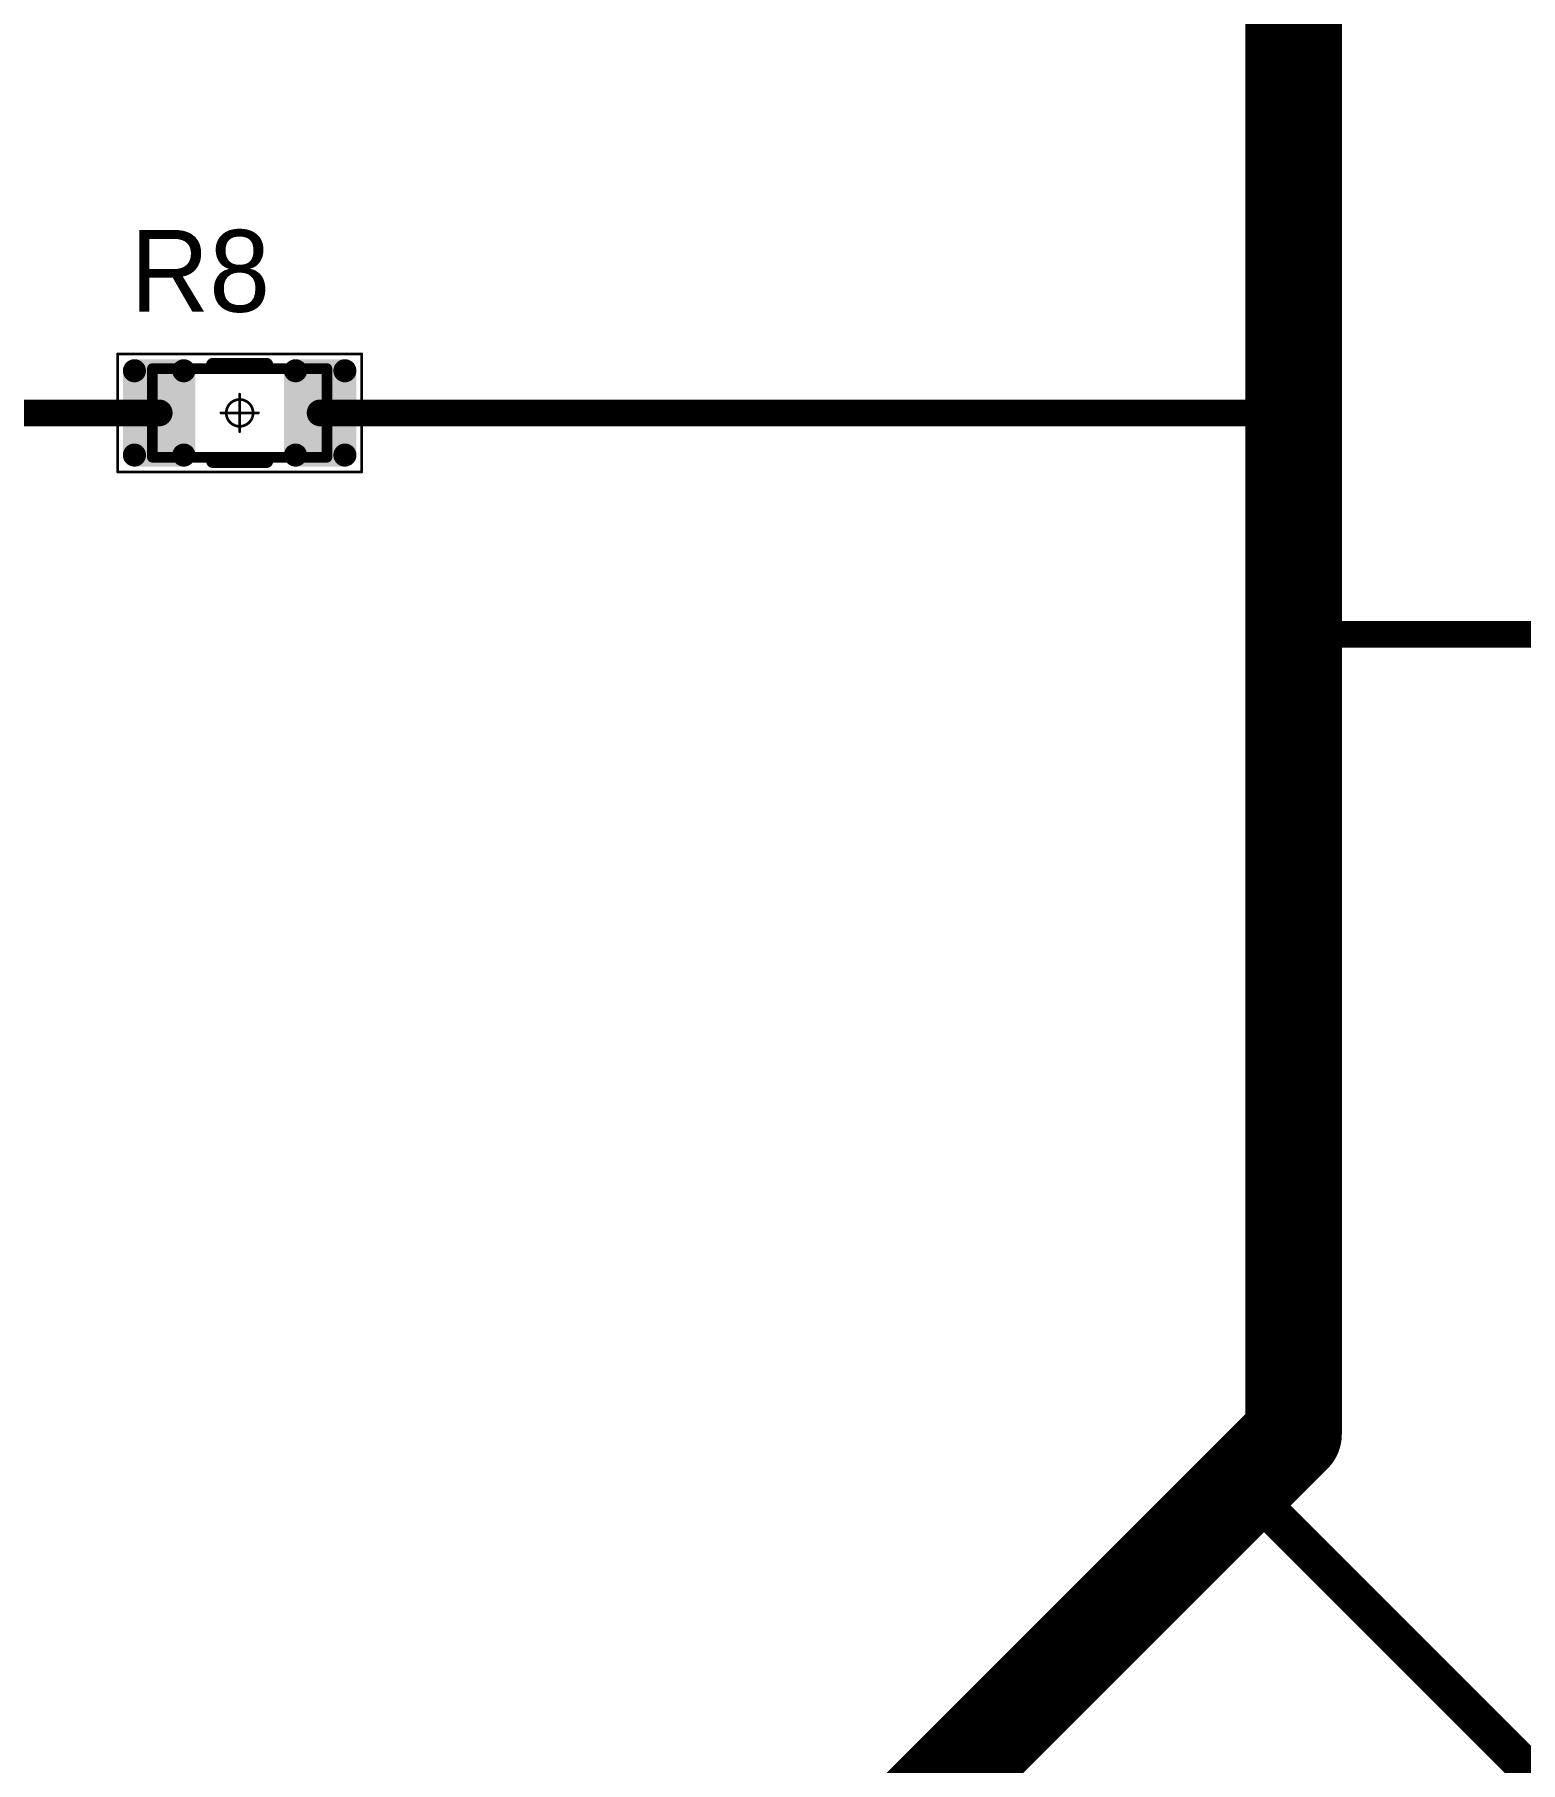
# Model space of a CAD drawing. Header units: millimetres. Extents: x 0 to 395, y 0 to 190.
# Drawn here: x 122.32 to 150, y 31.39 to 63.58 of the extents above; entities that cross this region are included whole.
import ezdxf

# ---------------------------------------------------------------- set-up
doc = ezdxf.new("R2010")
doc.units = ezdxf.units.MM
for name, color, linetype in [('Mechanical13', 56, 'Continuous'), ('Mechanical15', 56, 'Continuous'), ('TopLayer', 1, 'Continuous'), ('TopOverlay', 2, 'Continuous'), ('TopPaste', 8, 'Continuous'), ('TopSolder', 216, 'Continuous')]:
    doc.layers.add(name, color=color, linetype=linetype)

# ---------------------------------------------------------------- blocks, each defined once
blk = doc.blocks.new('RC1206S_1215')
at = {"layer": 'Mechanical13', "const_width": 0.2}
for points in [[(-1.625, -0.825), (-1.625, 0.825)], [(-1.625, 0.825), (1.625, 0.825)], [(1.625, -0.825), (1.625, 0.825)], [(-1.625, -0.825), (1.625, -0.825)]]:
    blk.add_lwpolyline(points, dxfattribs=at)
at = {"layer": 'Mechanical13', "const_width": 0.1}
for points in [[(-1.675, 0.825, 1), (-1.575, 0.825, 1)], [(-1.675, 0.825, 1), (-1.575, 0.825, 1)], [(1.575, 0.825, 1), (1.675, 0.825, 1)], [(1.575, 0.825, 1), (1.675, 0.825, 1)], [(-1.675, -0.825, 1), (-1.575, -0.825, 1)], [(-1.675, -0.825, 1), (-1.575, -0.825, 1)], [(1.575, -0.825, 1), (1.675, -0.825, 1)], [(1.575, -0.825, 1), (1.675, -0.825, 1)]]:
    blk.add_lwpolyline(points, format="xyb", close=True, dxfattribs=at)
at = {"layer": 'Mechanical15', "const_width": 0.05}
for points in [[(-2.275, -1.1), (-2.275, 1.1)], [(-2.275, 1.1), (2.275, 1.1)], [(2.275, -1.1), (2.275, 1.1)], [(0, -0.35), (0, 0.35)], [(-0.35, 0), (0.35, 0)], [(-2.275, -1.1), (2.275, -1.1)]]:
    blk.add_lwpolyline(points, dxfattribs=at)
at = {"layer": 'Mechanical15'}
for points, const_width in [([(-2.287, 1.1, 1), (-2.262, 1.1, 1)], 0.025), ([(-2.287, 1.1, 1), (-2.262, 1.1, 1)], 0.025), ([(2.262, 1.1, 1), (2.287, 1.1, 1)], 0.025), ([(2.262, 1.1, 1), (2.287, 1.1, 1)], 0.025), ([(-0.012, 0.35, 1), (0.012, 0.35, 1)], 0.025), ([(-0.362, 0, 1), (-0.337, 0, 1)], 0.025), ([(0.25, 0, 1), (-0.25, 0, 1)], 0.05), ([(-0.262, 0, 1), (-0.238, 0, 1)], 0.025), ([(0.238, 0, 1), (0.262, 0, 1)], 0.025), ([(0.337, 0, 1), (0.362, 0, 1)], 0.025), ([(-0.012, -0.35, 1), (0.012, -0.35, 1)], 0.025), ([(-2.287, -1.1, 1), (-2.262, -1.1, 1)], 0.025), ([(-2.287, -1.1, 1), (-2.262, -1.1, 1)], 0.025), ([(2.262, -1.1, 1), (2.287, -1.1, 1)], 0.025), ([(2.262, -1.1, 1), (2.287, -1.1, 1)], 0.025)]:
    blk.add_lwpolyline(points, format="xyb", close=True, dxfattribs=dict(at, const_width=const_width))
at = {"layer": 'TopLayer', "const_width": 0.115}
for points in [[(-2.018, 0.785, 1), (-1.903, 0.785, 1)], [(-1.098, 0.785, 1), (-0.983, 0.785, 1)], [(0.983, 0.785, 1), (1.098, 0.785, 1)], [(1.903, 0.785, 1), (2.018, 0.785, 1)], [(-2.018, -0.785, 1), (-1.903, -0.785, 1)], [(-1.098, -0.785, 1), (-0.983, -0.785, 1)], [(0.983, -0.785, 1), (1.098, -0.785, 1)], [(1.903, -0.785, 1), (2.018, -0.785, 1)]]:
    blk.add_lwpolyline(points, format="xyb", close=True, dxfattribs=at)
at = {"layer": 'TopLayer'}
for points in [[(-2.075, -0.785), (-0.925, -0.785), (-2.075, 0.785), (-0.925, 0.785)], [(-1.96, -0.9), (-1.04, -0.9), (-1.96, 0.9), (-1.04, 0.9)], [(0.925, -0.785), (2.075, -0.785), (0.925, 0.785), (2.075, 0.785)], [(1.04, -0.9), (1.96, -0.9), (1.04, 0.9), (1.96, 0.9)]]:
    blk.add_solid(points, dxfattribs=at)
at = {"layer": 'TopOverlay', "const_width": 0.25}
for points in [[(-0.5, 0.9), (0.5, 0.9)], [(-0.5, -0.9), (0.5, -0.9)]]:
    blk.add_lwpolyline(points, dxfattribs=at)
at = {"layer": 'TopOverlay', "const_width": 0.125}
for points in [[(-0.562, 0.9, 1), (-0.437, 0.9, 1)], [(0.437, 0.9, 1), (0.562, 0.9, 1)], [(-0.562, -0.9, 1), (-0.437, -0.9, 1)], [(0.437, -0.9, 1), (0.562, -0.9, 1)]]:
    blk.add_lwpolyline(points, format="xyb", close=True, dxfattribs=at)
at = {"layer": 'TopPaste', "const_width": 0.09}
for points in [[(-2.005, 0.785, 1), (-1.915, 0.785, 1)], [(-1.085, 0.785, 1), (-0.995, 0.785, 1)], [(0.995, 0.785, 1), (1.085, 0.785, 1)], [(1.915, 0.785, 1), (2.005, 0.785, 1)], [(-2.005, -0.785, 1), (-1.915, -0.785, 1)], [(-1.085, -0.785, 1), (-0.995, -0.785, 1)], [(0.995, -0.785, 1), (1.085, -0.785, 1)], [(1.915, -0.785, 1), (2.005, -0.785, 1)]]:
    blk.add_lwpolyline(points, format="xyb", close=True, dxfattribs=at)
at = {"layer": 'TopPaste'}
for points in [[(-2.05, -0.785), (-0.95, -0.785), (-2.05, 0.785), (-0.95, 0.785)], [(-1.96, -0.875), (-1.04, -0.875), (-1.96, 0.875), (-1.04, 0.875)], [(0.95, -0.785), (2.05, -0.785), (0.95, 0.785), (2.05, 0.785)], [(1.04, -0.875), (1.96, -0.875), (1.04, 0.875), (1.96, 0.875)]]:
    blk.add_solid(points, dxfattribs=at)
at = {"layer": 'TopSolder', "const_width": 0.215}
for points in [[(-2.068, 0.785, 1), (-1.853, 0.785, 1)], [(-1.148, 0.785, 1), (-0.933, 0.785, 1)], [(0.933, 0.785, 1), (1.148, 0.785, 1)], [(1.853, 0.785, 1), (2.068, 0.785, 1)], [(-2.068, -0.785, 1), (-1.853, -0.785, 1)], [(-1.148, -0.785, 1), (-0.933, -0.785, 1)], [(0.933, -0.785, 1), (1.148, -0.785, 1)], [(1.853, -0.785, 1), (2.068, -0.785, 1)]]:
    blk.add_lwpolyline(points, format="xyb", close=True, dxfattribs=at)
at = {"layer": 'TopSolder'}
for points in [[(-1.96, -1), (-1.04, -1), (-1.96, 1), (-1.04, 1)], [(1.04, -1), (1.96, -1), (1.04, 1), (1.96, 1)], [(-2.175, -0.785), (-0.825, -0.785), (-2.175, 0.785), (-0.825, 0.785)], [(0.825, -0.785), (2.175, -0.785), (0.825, 0.785), (2.175, 0.785)]]:
    blk.add_solid(points, dxfattribs=at)

msp = doc.modelspace()

# ---------------------------------------------------------------- linework, layer by layer
at = {"layer": 'TopLayer'}
for points, const_width in [([(145.775, 56.675), (145.775, 78.775)], 1.8), ([(145.775, 52.1), (145.775, 56.675)], 1.8), ([(120.073, 56.527), (124.642, 56.527)], 0.5), ([(127.642, 56.527), (145.627, 56.527)], 0.5), ([(145.627, 56.527), (145.775, 56.675)], 0.5), ([(145.775, 37.5), (145.775, 52.1)], 1.8), ([(145.775, 52.1), (146.077, 52.402)], 0.5), ([(146.077, 52.402), (167.782, 52.402)], 0.5), ([(144.838, 36.562), (145.775, 37.5)], 1.8), ([(131.013, 22.738), (144.838, 36.562)], 1.8), ([(144.838, 36.562), (156.373, 25.027)], 0.7)]:
    msp.add_lwpolyline(points, dxfattribs=dict(at, const_width=const_width))
for points, const_width in [([(145.325, 56.675, 1), (146.225, 56.675, 1)], 0.9), ([(145.325, 56.675, 1), (146.225, 56.675, 1)], 0.9), ([(124.517, 56.527, 1), (124.767, 56.527, 1)], 0.25), ([(127.517, 56.527, 1), (127.767, 56.527, 1)], 0.25), ([(145.502, 56.527, 1), (145.752, 56.527, 1)], 0.25), ([(145.502, 56.527, 1), (145.752, 56.527, 1)], 0.25), ([(145.65, 56.675, 1), (145.9, 56.675, 1)], 0.25), ([(145.325, 52.1, 1), (146.225, 52.1, 1)], 0.9), ([(145.325, 52.1, 1), (146.225, 52.1, 1)], 0.9), ([(145.952, 52.402, 1), (146.202, 52.402, 1)], 0.25), ([(145.952, 52.402, 1), (146.202, 52.402, 1)], 0.25), ([(145.65, 52.1, 1), (145.9, 52.1, 1)], 0.25), ([(145.325, 37.5, 1), (146.225, 37.5, 1)], 0.9), ([(145.325, 37.5, 1), (146.225, 37.5, 1)], 0.9), ([(144.388, 36.562, 1), (145.287, 36.562, 1)], 0.9), ([(144.388, 36.562, 1), (145.287, 36.562, 1)], 0.9), ([(144.662, 36.562, 1), (145.013, 36.562, 1)], 0.35)]:
    msp.add_lwpolyline(points, format="xyb", close=True, dxfattribs=dict(at, const_width=const_width))

# ---------------------------------------------------------------- block references
at = {"rotation": 360}
msp.add_blockref('RC1206S_1215', (126.142, 56.527), dxfattribs=at)

# ---------------------------------------------------------------- texts
at = {"layer": 'TopOverlay'}
msp.add_text('R8', height=1.524, dxfattribs=at).set_placement((124.103, 58.411))

doc.saveas('drawing.dxf')
